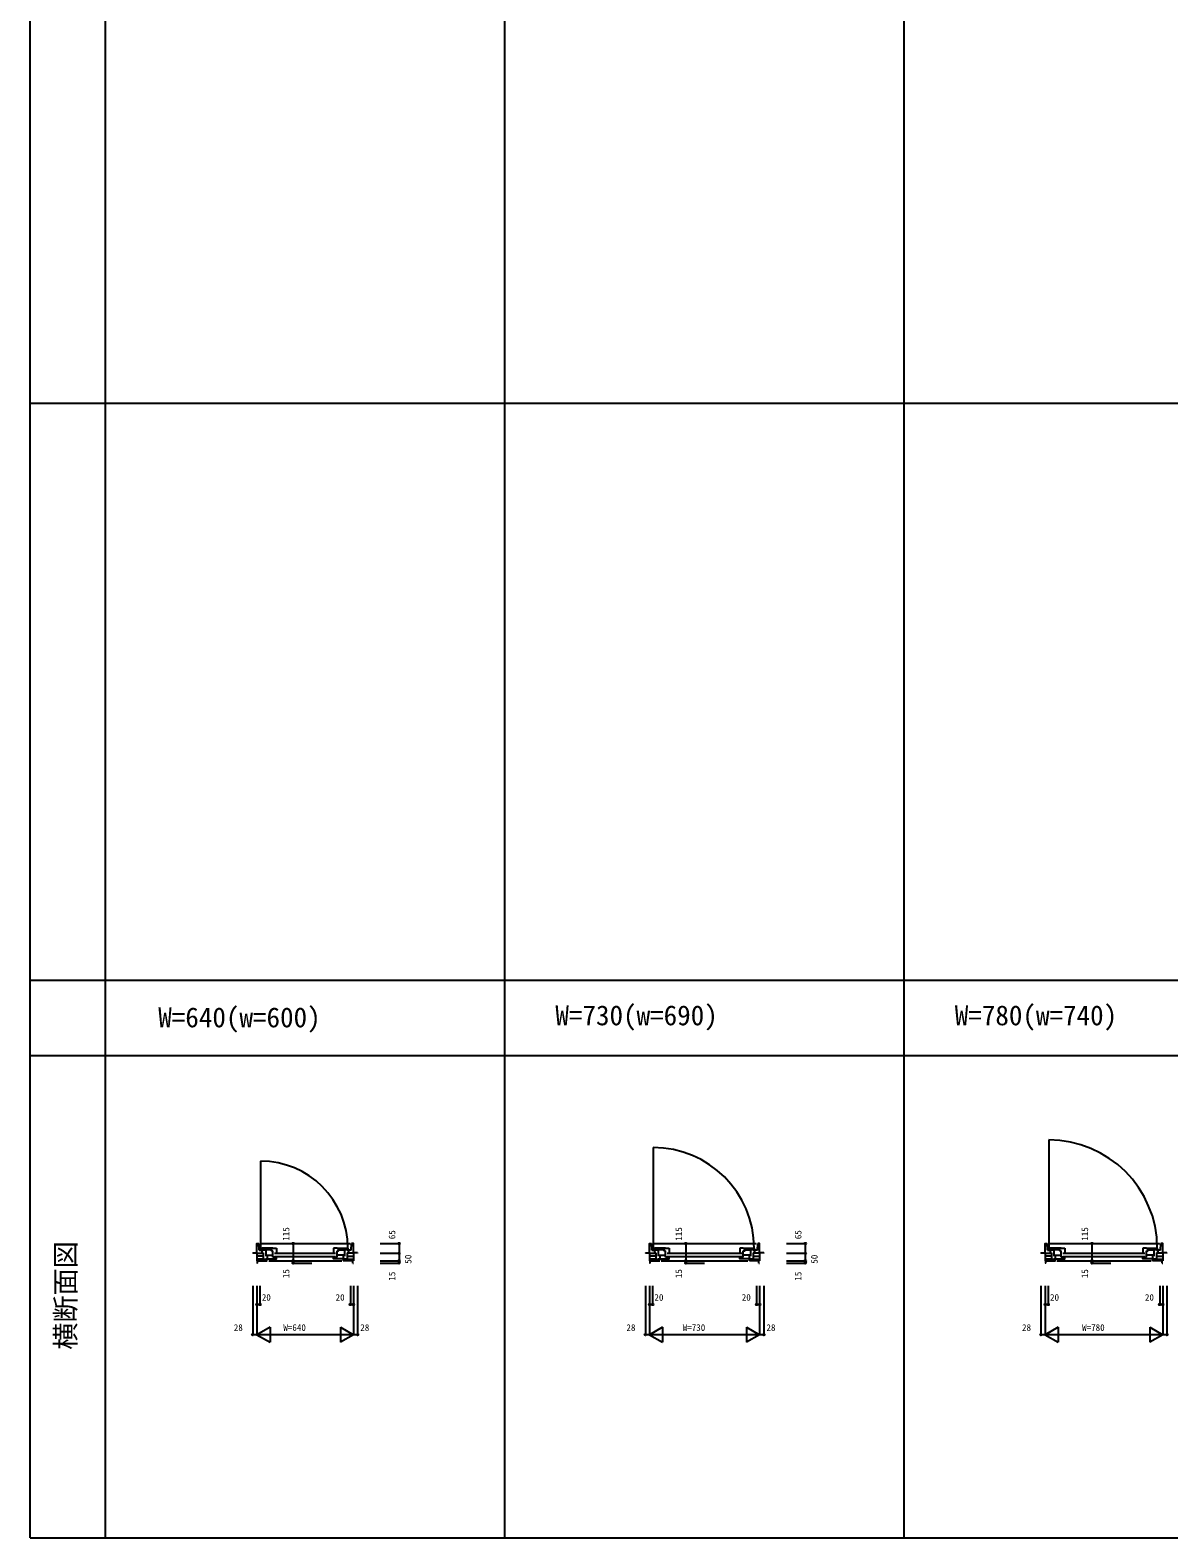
# Model space of a CAD drawing. Units: millimetres, scale not verified. Extents: x -13750 to 13750, y -10000 to 10000.
# Drawn here: x -13750 to -6195, y -10000 to 0 of the extents above; entities that cross this region are included whole.
import ezdxf
from ezdxf.enums import TextEntityAlignment as Align

# ---------------------------------------------------------------- set-up
doc = ezdxf.new("R2010")
doc.units = ezdxf.units.MM
doc.header["$LTSCALE"] = 50
for name, color, linetype in [('0-0_0', 3, 'Continuous'), ('0-2_YKK_B1', 4, 'Continuous'), ('0-4_YKK_F1', 7, 'Continuous'), ('0-6_YKK_N1', 2, 'Continuous')]:
    doc.layers.add(name, color=color, linetype=linetype)
doc.styles.add('ＭＳ ゴシック', font='')
doc.styles.get('ＭＳ ゴシック').set_extended_font_data('MS Gothic')

msp = doc.modelspace()

# ---------------------------------------------------------------- linework, layer by layer
at = {"layer": '0-2_YKK_B1'}
for p, q in [((-6991.3, -7361.19), (-6991.3, -8071.8)), ((-9616.3, -7411.19), (-9616.3, -8071.8)), ((-12221.3, -7501.19), (-12221.3, -8071.8)), ((-12230.64, -8092.5), (-12233, -8047.5)), ((-12230.64, -8092.5), (-12203, -8092.5)), ((-12212.6, -8081.5), (-12230, -8081.5)), ((-12223, -8047.5), (-11627, -8047.5)), ((-12221.3, -8072.8), (-12221.3, -8090.2)), ((-12212.2, -8092.5), (-12212.2, -8109.4)), ((-12139, -8078.5), (-12211, -8078.5)), ((-12211, -8078.5), (-12211, -8089.5)), ((-12211, -8089.5), (-12187, -8089.5)), ((-12187, -8089.5), (-12187, -8131.5)), ((-12148.2, -8089.5), (-12187, -8089.5)), ((-12139, -8078.5), (-12139, -8081.4)), ((-12139, -8078.7), (-12115, -8078.7)), ((-12139, -8138), (-12139, -8095.4)), ((-12115, -8078.7), (-12115, -8114.5)), ((-11713, -8078.7), (-11737, -8078.7)), ((-11737, -8078.7), (-11737, -8114.5)), ((-11713, -8078.5), (-11641, -8078.5)), ((-11713, -8078.5), (-11713, -8081.4)), ((-11713, -8138), (-11713, -8095.4)), ((-11703.8, -8089.5), (-11665, -8089.5)), ((-11641, -8089.5), (-11665, -8089.5)), ((-11665, -8089.5), (-11665, -8131.5)), ((-11619.36, -8092.5), (-11647, -8092.5)), ((-11641, -8078.5), (-11641, -8089.5)), ((-11637.8, -8092.5), (-11637.8, -8109.4)), ((-11619.36, -8092.5), (-11617, -8047.5)), ((-9625.64, -8092.5), (-9628, -8047.5)), ((-9625.64, -8092.5), (-9598, -8092.5)), ((-9607.6, -8081.5), (-9625, -8081.5)), ((-9618, -8047.5), (-8932, -8047.5)), ((-9616.3, -8072.8), (-9616.3, -8090.2)), ((-9607.2, -8092.5), (-9607.2, -8109.4)), ((-9534, -8078.5), (-9606, -8078.5)), ((-9606, -8078.5), (-9606, -8089.5)), ((-9606, -8089.5), (-9582, -8089.5)), ((-9582, -8089.5), (-9582, -8131.5)), ((-9543.2, -8089.5), (-9582, -8089.5)), ((-9534, -8078.5), (-9534, -8081.4)), ((-9534, -8078.7), (-9510, -8078.7)), ((-9534, -8138), (-9534, -8095.4)), ((-9510, -8078.7), (-9510, -8114.5)), ((-9018, -8078.7), (-9042, -8078.7)), ((-9042, -8078.7), (-9042, -8114.5)), ((-9018, -8078.5), (-8946, -8078.5)), ((-9018, -8078.5), (-9018, -8081.4)), ((-9018, -8138), (-9018, -8095.4)), ((-9008.8, -8089.5), (-8970, -8089.5)), ((-8946, -8089.5), (-8970, -8089.5)), ((-8970, -8089.5), (-8970, -8131.5)), ((-8924.36, -8092.5), (-8952, -8092.5)), ((-8946, -8078.5), (-8946, -8089.5)), ((-8942.8, -8092.5), (-8942.8, -8109.4)), ((-8924.36, -8092.5), (-8922, -8047.5)), ((-7000.64, -8092.5), (-7003, -8047.5)), ((-7000.64, -8092.5), (-6973, -8092.5)), ((-6982.6, -8081.5), (-7000, -8081.5)), ((-6993, -8047.5), (-6257, -8047.5)), ((-6991.3, -8072.8), (-6991.3, -8090.2)), ((-6982.2, -8092.5), (-6982.2, -8109.4)), ((-6909, -8078.5), (-6981, -8078.5)), ((-6981, -8078.5), (-6981, -8089.5)), ((-6981, -8089.5), (-6957, -8089.5)), ((-6957, -8089.5), (-6957, -8131.5)), ((-6918.2, -8089.5), (-6957, -8089.5)), ((-6909, -8078.5), (-6909, -8081.4)), ((-6909, -8078.7), (-6885, -8078.7)), ((-6909, -8138), (-6909, -8095.4)), ((-6885, -8078.7), (-6885, -8114.5)), ((-6343, -8078.7), (-6367, -8078.7)), ((-6367, -8078.7), (-6367, -8114.5)), ((-6343, -8078.5), (-6271, -8078.5)), ((-6343, -8078.5), (-6343, -8081.4)), ((-6343, -8138), (-6343, -8095.4)), ((-6333.8, -8089.5), (-6295, -8089.5)), ((-6271, -8089.5), (-6295, -8089.5)), ((-6295, -8089.5), (-6295, -8131.5)), ((-6249.36, -8092.5), (-6277, -8092.5)), ((-6271, -8078.5), (-6271, -8089.5)), ((-6267.8, -8092.5), (-6267.8, -8109.4)), ((-6249.36, -8092.5), (-6247, -8047.5)), ((-12273, -8109.1), (-12273, -8112.5)), ((-12245, -8109.1), (-12245, -8162.5)), ((-12245, -8112.5), (-12203, -8112.5)), ((-12203, -8132.5), (-12245, -8132.5)), ((-12203, -8152.5), (-12245, -8152.5)), ((-12241, -8162.5), (-12245, -8162.5)), ((-12241, -8177.5), (-12245, -8177.5)), ((-12241, -8177.5), (-12241, -8162.5)), ((-12241, -8162.5), (-12177, -8162.5)), ((-12212.2, -8109.4), (-12203, -8109.4)), ((-12203, -8109.4), (-12203, -8152.5)), ((-12203, -8152.5), (-12191, -8152.5)), ((-12191, -8162.5), (-12191, -8152.5)), ((-12191, -8152.5), (-12186.8, -8152.5)), ((-12179, -8162.5), (-12179, -8152.5)), ((-12177.9, -8126.1), (-12139, -8126.1)), ((-12167, -8162.5), (-11683, -8162.5)), ((-12129, -8112.5), (-11723, -8112.5)), ((-12129, -8134.5), (-11723, -8134.5)), ((-11674.1, -8126.1), (-11713, -8126.1)), ((-11609, -8162.5), (-11673, -8162.5)), ((-11671, -8162.5), (-11671, -8152.5)), ((-11659, -8152.5), (-11663.2, -8152.5)), ((-11659, -8162.5), (-11659, -8152.5)), ((-11647, -8152.5), (-11659, -8152.5)), ((-11637.8, -8109.4), (-11647, -8109.4)), ((-11647, -8109.4), (-11647, -8152.5)), ((-11605, -8112.5), (-11647, -8112.5)), ((-11647, -8132.5), (-11605, -8132.5)), ((-11647, -8152.5), (-11605, -8152.5)), ((-11609, -8177.5), (-11609, -8162.5)), ((-11609, -8162.5), (-11605, -8162.5)), ((-11609, -8177.5), (-11605, -8177.5)), ((-11605, -8109.1), (-11605, -8162.5)), ((-11577, -8109.1), (-11577, -8112.5)), ((-9668, -8109.1), (-9668, -8112.5)), ((-9640, -8109.1), (-9640, -8162.5)), ((-9640, -8112.5), (-9598, -8112.5)), ((-9598, -8132.5), (-9640, -8132.5)), ((-9598, -8152.5), (-9640, -8152.5)), ((-9636, -8162.5), (-9640, -8162.5)), ((-9636, -8177.5), (-9640, -8177.5)), ((-9636, -8177.5), (-9636, -8162.5)), ((-9636, -8162.5), (-9572, -8162.5)), ((-9607.2, -8109.4), (-9598, -8109.4)), ((-9598, -8109.4), (-9598, -8152.5)), ((-9598, -8152.5), (-9586, -8152.5)), ((-9586, -8162.5), (-9586, -8152.5)), ((-9586, -8152.5), (-9581.8, -8152.5)), ((-9574, -8162.5), (-9574, -8152.5)), ((-9572.9, -8126.1), (-9534, -8126.1)), ((-9562, -8162.5), (-8988, -8162.5)), ((-9524, -8112.5), (-9028, -8112.5)), ((-9524, -8134.5), (-9028, -8134.5)), ((-8979.1, -8126.1), (-9018, -8126.1)), ((-8914, -8162.5), (-8978, -8162.5)), ((-8976, -8162.5), (-8976, -8152.5)), ((-8964, -8152.5), (-8968.2, -8152.5)), ((-8964, -8162.5), (-8964, -8152.5)), ((-8952, -8152.5), (-8964, -8152.5)), ((-8942.8, -8109.4), (-8952, -8109.4)), ((-8952, -8109.4), (-8952, -8152.5)), ((-8910, -8112.5), (-8952, -8112.5)), ((-8952, -8132.5), (-8910, -8132.5)), ((-8952, -8152.5), (-8910, -8152.5)), ((-8914, -8177.5), (-8914, -8162.5)), ((-8914, -8162.5), (-8910, -8162.5)), ((-8914, -8177.5), (-8910, -8177.5)), ((-8910, -8109.1), (-8910, -8162.5)), ((-8882, -8109.1), (-8882, -8112.5)), ((-7043, -8109.1), (-7043, -8112.5)), ((-7015, -8109.1), (-7015, -8162.5)), ((-7015, -8112.5), (-6973, -8112.5)), ((-6973, -8132.5), (-7015, -8132.5)), ((-6973, -8152.5), (-7015, -8152.5)), ((-7011, -8162.5), (-7015, -8162.5)), ((-7011, -8177.5), (-7015, -8177.5)), ((-7011, -8177.5), (-7011, -8162.5)), ((-7011, -8162.5), (-6947, -8162.5)), ((-6982.2, -8109.4), (-6973, -8109.4)), ((-6973, -8109.4), (-6973, -8152.5)), ((-6973, -8152.5), (-6961, -8152.5)), ((-6961, -8162.5), (-6961, -8152.5)), ((-6961, -8152.5), (-6956.8, -8152.5)), ((-6949, -8162.5), (-6949, -8152.5)), ((-6947.9, -8126.1), (-6909, -8126.1)), ((-6937, -8162.5), (-6313, -8162.5)), ((-6899, -8112.5), (-6353, -8112.5)), ((-6899, -8134.5), (-6353, -8134.5)), ((-6304.1, -8126.1), (-6343, -8126.1)), ((-6239, -8162.5), (-6303, -8162.5)), ((-6301, -8162.5), (-6301, -8152.5)), ((-6289, -8152.5), (-6293.2, -8152.5)), ((-6289, -8162.5), (-6289, -8152.5)), ((-6277, -8152.5), (-6289, -8152.5)), ((-6267.8, -8109.4), (-6277, -8109.4)), ((-6277, -8109.4), (-6277, -8152.5)), ((-6235, -8112.5), (-6277, -8112.5)), ((-6277, -8132.5), (-6235, -8132.5)), ((-6277, -8152.5), (-6235, -8152.5)), ((-6239, -8177.5), (-6239, -8162.5)), ((-6239, -8162.5), (-6235, -8162.5)), ((-6239, -8177.5), (-6235, -8177.5)), ((-6235, -8109.1), (-6235, -8162.5)), ((-6207, -8109.1), (-6207, -8112.5))]:
    msp.add_line(p, q, dxfattribs=at)
for points in [[(-12273, -8109.1), (-12245, -8109.1), (-12245, -8047.5), (-12233, -8047.5)], [(-12139, -8095.4), (-12148.2, -8095.4), (-12148.2, -8078.5)], [(-11713, -8095.4), (-11703.8, -8095.4), (-11703.8, -8078.5)], [(-11577, -8109.1), (-11605, -8109.1), (-11605, -8047.5), (-11617, -8047.5)], [(-9668, -8109.1), (-9640, -8109.1), (-9640, -8047.5), (-9628, -8047.5)], [(-9534, -8095.4), (-9543.2, -8095.4), (-9543.2, -8078.5)], [(-9018, -8095.4), (-9008.8, -8095.4), (-9008.8, -8078.5)], [(-8882, -8109.1), (-8910, -8109.1), (-8910, -8047.5), (-8922, -8047.5)], [(-7043, -8109.1), (-7015, -8109.1), (-7015, -8047.5), (-7003, -8047.5)], [(-6909, -8095.4), (-6918.2, -8095.4), (-6918.2, -8078.5)], [(-6343, -8095.4), (-6333.8, -8095.4), (-6333.8, -8078.5)], [(-6207, -8109.1), (-6235, -8109.1), (-6235, -8047.5), (-6247, -8047.5)], [(-12187, -8126.1), (-12177.9, -8126.1), (-12177.9, -8148.5)], [(-12187, -8148.5), (-12115, -8148.5), (-12115, -8138), (-12139, -8138)], [(-11665, -8148.5), (-11737, -8148.5), (-11737, -8138), (-11713, -8138)], [(-11665, -8126.1), (-11674.1, -8126.1), (-11674.1, -8148.5)], [(-9582, -8126.1), (-9572.9, -8126.1), (-9572.9, -8148.5)], [(-9582, -8148.5), (-9510, -8148.5), (-9510, -8138), (-9534, -8138)], [(-8970, -8148.5), (-9042, -8148.5), (-9042, -8138), (-9018, -8138)], [(-8970, -8126.1), (-8979.1, -8126.1), (-8979.1, -8148.5)], [(-6957, -8126.1), (-6947.9, -8126.1), (-6947.9, -8148.5)], [(-6957, -8148.5), (-6885, -8148.5), (-6885, -8138), (-6909, -8138)], [(-6295, -8148.5), (-6367, -8148.5), (-6367, -8138), (-6343, -8138)], [(-6295, -8126.1), (-6304.1, -8126.1), (-6304.1, -8148.5)]]:
    msp.add_lwpolyline(points, dxfattribs=at)
for centre in [(-12221.3, -8081.5), (-9616.3, -8081.5), (-6991.3, -8081.5)]:
    msp.add_circle(centre, 6.7, dxfattribs=at)
for centre, radius, start in [((-6991.3, -8081.5), 720.31, 0.24748), ((-9616.3, -8081.5), 670.3, 0.25991), ((-12221.3, -8081.5), 580.3, 0.24515)]:
    msp.add_arc(centre, radius, start, 90, dxfattribs=at)
at = {"layer": '0-4_YKK_F1'}
for p, q in [((-13750, -10000), (-13750, 10000)), ((-13250, -10000), (-13250, 9500)), ((-10600, -10000), (-10600, 9500)), ((-7950, -10000), (-7950, 9500)), ((-13750, -2475), (13250, -2475)), ((-13750, -6300), (13250, -6300)), ((-13750, -6800), (13250, -6800)), ((-13750, -10000), (13750, -10000))]:
    msp.add_line(p, q, dxfattribs=at)
at = {"layer": '0-6_YKK_N1'}
for p, q in [((-12004.94, -8047.5), (-12004.94, -8177.5)), ((-12004.94, -8047.5), (-11879.94, -8047.5)), ((-11427, -8047.5), (-11302, -8047.5)), ((-11302, -8047.5), (-11302, -8177.5)), ((-9399.94, -8047.5), (-9399.94, -8177.5)), ((-9399.94, -8047.5), (-9274.94, -8047.5)), ((-8732, -8047.5), (-8607, -8047.5)), ((-8607, -8047.5), (-8607, -8177.5)), ((-6704.94, -8047.5), (-6704.94, -8177.5)), ((-6704.94, -8047.5), (-6579.94, -8047.5)), ((-12004.94, -8162.5), (-11879.94, -8162.5)), ((-12004.94, -8177.5), (-11879.94, -8177.5)), ((-11427, -8112.5), (-11302, -8112.5)), ((-11427, -8162.5), (-11302, -8162.5)), ((-11427, -8177.5), (-11302, -8177.5)), ((-9399.94, -8162.5), (-9274.94, -8162.5)), ((-9399.94, -8177.5), (-9274.94, -8177.5)), ((-8732, -8112.5), (-8607, -8112.5)), ((-8732, -8162.5), (-8607, -8162.5)), ((-8732, -8177.5), (-8607, -8177.5)), ((-6704.94, -8162.5), (-6579.94, -8162.5)), ((-6704.94, -8177.5), (-6579.94, -8177.5)), ((-12273, -8327.5), (-12273, -8652.5)), ((-12245, -8327.5), (-12245, -8652.5)), ((-12225, -8327.5), (-12225, -8452.5)), ((-11625, -8327.5), (-11625, -8452.5)), ((-11605, -8327.5), (-11605, -8652.5)), ((-11577, -8327.5), (-11577, -8652.5)), ((-9668, -8327.5), (-9668, -8652.5)), ((-9640, -8327.5), (-9640, -8652.5)), ((-9620, -8327.5), (-9620, -8452.5)), ((-8930, -8327.5), (-8930, -8452.5)), ((-8910, -8327.5), (-8910, -8652.5)), ((-8882, -8327.5), (-8882, -8652.5)), ((-7043, -8327.5), (-7043, -8652.5)), ((-7015, -8327.5), (-7015, -8652.5)), ((-6995, -8327.5), (-6995, -8452.5)), ((-6255, -8327.5), (-6255, -8452.5)), ((-6235, -8327.5), (-6235, -8652.5)), ((-6207, -8327.5), (-6207, -8652.5)), ((-12225, -8452.5), (-12245, -8452.5)), ((-11625, -8452.5), (-11605, -8452.5)), ((-9620, -8452.5), (-9640, -8452.5)), ((-8930, -8452.5), (-8910, -8452.5)), ((-6995, -8452.5), (-7015, -8452.5)), ((-6255, -8452.5), (-6235, -8452.5)), ((-11577, -8652.5), (-12273, -8652.5)), ((-12158.4, -8602.5), (-12245, -8652.5)), ((-12245, -8652.5), (-12158.4, -8702.5)), ((-12158.4, -8602.5), (-12158.4, -8702.5)), ((-11691.6, -8602.5), (-11691.6, -8702.5)), ((-11691.6, -8602.5), (-11605, -8652.5)), ((-11605, -8652.5), (-11691.6, -8702.5)), ((-8882, -8652.5), (-9668, -8652.5)), ((-9553.4, -8602.5), (-9640, -8652.5)), ((-9640, -8652.5), (-9553.4, -8702.5)), ((-9553.4, -8602.5), (-9553.4, -8702.5)), ((-8996.6, -8602.5), (-8996.6, -8702.5)), ((-8996.6, -8602.5), (-8910, -8652.5)), ((-8910, -8652.5), (-8996.6, -8702.5)), ((-6207, -8652.5), (-7043, -8652.5)), ((-6928.4, -8602.5), (-7015, -8652.5)), ((-7015, -8652.5), (-6928.4, -8702.5)), ((-6928.4, -8602.5), (-6928.4, -8702.5)), ((-6321.6, -8602.5), (-6321.6, -8702.5)), ((-6321.6, -8602.5), (-6235, -8652.5)), ((-6235, -8652.5), (-6321.6, -8702.5))]:
    msp.add_line(p, q, dxfattribs=at)
for centre in [(-12004.94, -8047.5), (-11302, -8047.5), (-9399.94, -8047.5), (-8607, -8047.5), (-6704.94, -8047.5), (-12004.94, -8162.5), (-12004.69, -8177.5), (-11302, -8112.5), (-11302, -8162.5), (-11302, -8177.5), (-9399.94, -8162.5), (-9399.69, -8177.5), (-8607, -8112.5), (-8607, -8162.5), (-8607, -8177.5), (-6704.94, -8162.5), (-6704.69, -8177.5), (-12245, -8452.5), (-12225, -8452.5), (-11625, -8452.5), (-11605, -8452.5), (-9640, -8452.5), (-9620, -8452.5), (-8930, -8452.5), (-8910, -8452.5), (-7015, -8452.5), (-6995, -8452.5), (-6255, -8452.5), (-6235, -8452.5), (-12273, -8652.5), (-11577, -8652.5), (-9668, -8652.5), (-8882, -8652.5), (-7043, -8652.5), (-6207, -8652.5)]:
    msp.add_circle(centre, 5, dxfattribs=at)

# ---------------------------------------------------------------- texts
at = {"layer": '0-0_0', "style": 'ＭＳ ゴシック'}
for s, p in [('W=640(w=600)', (-12900, -6653.37)), ('W=730(w=690)', (-10265, -6640)), ('W=780(w=740)', (-7615, -6640))]:
    msp.add_text(s, height=132, dxfattribs=at).set_placement(p, align=Align.BOTTOM_LEFT)
msp.add_text('横断面図', height=132, rotation=90, dxfattribs=at).set_placement((-13410, -8752.18), align=Align.BOTTOM_LEFT)
at = {"layer": '0-6_YKK_N1', "style": 'ＭＳ ゴシック'}
for s, p in [('115', (-12016.94, -8029.2)), ('65', (-11314, -8019.2)), ('115', (-9411.94, -8029.2)), ('65', (-8619, -8019.2)), ('115', (-6716.94, -8029.2)), ('50', (-11206.76, -8181.59)), ('50', (-8511.76, -8181.59)), ('15', (-12016.94, -8277.51)), ('15', (-11314, -8294.56)), ('15', (-9411.94, -8277.51)), ('15', (-8619, -8294.56)), ('15', (-6716.94, -8277.51))]:
    msp.add_text(s, height=43.99, rotation=90, dxfattribs=at).set_placement(p, align=Align.BOTTOM_LEFT)
for s, p in [('20', (-12212.85, -8440.5)), ('20', (-11723.33, -8440.5)), ('20', (-9607.85, -8440.5)), ('20', (-9028.33, -8440.5)), ('20', (-6982.85, -8440.5)), ('20', (-6353.33, -8440.5)), ('28', (-12398.65, -8640.5)), ('W=640', (-12070, -8640.5)), ('28', (-11559.57, -8640.5)), ('28', (-9793.65, -8640.5)), ('W=730', (-9420, -8640.5)), ('28', (-8864.57, -8640.5)), ('28', (-7168.65, -8640.5)), ('W=780', (-6770, -8640.5))]:
    msp.add_text(s, height=43.99, dxfattribs=at).set_placement(p, align=Align.BOTTOM_LEFT)

doc.saveas('drawing.dxf')
